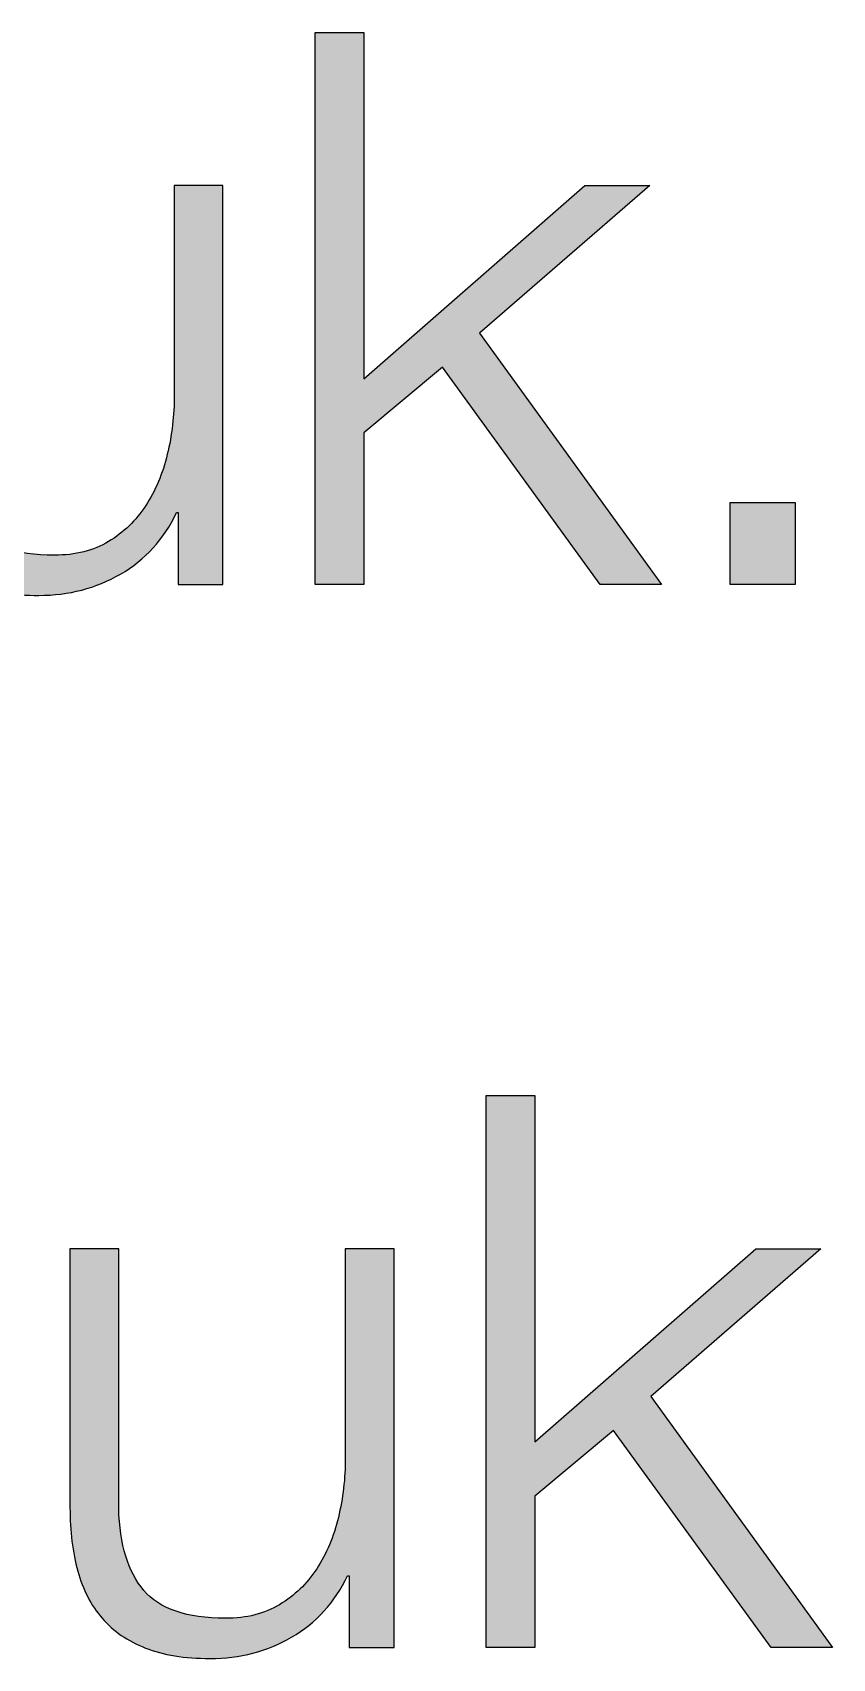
# Paper-space layout 'A0mask (portrait)' of a CAD drawing. Extents: x 0 to 810, y 0 to 1153.
# Drawn here: x 695.54 to 699.55, y 43.87 to 52.03 of the extents above; entities that cross this region are included whole.
import ezdxf
from ezdxf.enums import TextEntityAlignment as Align

# ---------------------------------------------------------------- set-up
doc = ezdxf.new("R2010")
doc.units = 0
doc.layers.get('0').update_dxf_attribs({"linetype": 'CONTINUOUS'})
doc.layers.get('Defpoints').update_dxf_attribs({"linetype": 'CONTINUOUS'})
doc.layers.add('JPP_Mask', color=7, linetype='CONTINUOUS')
doc.styles.add('JPP', font='arial.ttf')

# ---------------------------------------------------------------- blocks, each defined once
blk = doc.blocks.new('A0mask (portrait)')
at = {"true_color": 0x004a91}
for points in [[(697.5927, 50.3461), (698.3837, 49.2564), (698.6905, 49.2564), (697.7788, 50.5165), (698.6322, 51.2573), (698.3066, 51.2573), (697.1975, 50.2879), (697.1975, 52.0251), (696.9532, 52.0251), (696.9532, 49.2564), (697.1975, 49.2564), (697.1975, 50.0166)], [(699.3612, 49.6673), (699.0355, 49.6673), (699.0355, 49.2564), (699.3612, 49.2564)], [(698.4505, 45.0142), (699.2415, 43.9245), (699.5482, 43.9245), (698.6365, 45.1846), (699.49, 45.9254), (699.1643, 45.9254), (698.0552, 44.9559), (698.0552, 46.6932), (697.811, 46.6932), (697.811, 43.9245), (698.0552, 43.9245), (698.0552, 44.6847)]]:
    blk.add_hatch(color=154, dxfattribs=at).paths.add_polyline_path(points)
h = blk.add_hatch(color=154, dxfattribs=at)
edge = h.paths.add_edge_path()
edge.add_spline(control_points=[(696.4917, 49.2564), (696.4917, 49.2564), (696.4917, 49.7567), (696.4917, 50.2569)], knot_values=[19.49999, 19.49999, 19.49999, 19.49999, 19.99998, 19.99998, 19.99998, 19.99998], degree=3, periodic=0)
edge.add_spline(control_points=[(696.4917, 50.2569), (696.4917, 50.7571), (696.4917, 51.2573), (696.4917, 51.2573), (696.4917, 51.2573), (696.4917, 51.2573), (696.4917, 51.2573)], knot_values=[18.999023, 18.999023, 18.999023, 18.999023, 19.499013, 19.499013, 19.499013, 19.49999, 19.49999, 19.49999, 19.49999], degree=3, periodic=0)
edge.add_spline(control_points=[(696.4812, 51.2573), (696.4779, 51.2573), (696.4738, 51.2573), (696.4692, 51.2573)], knot_values=[18.812504, 18.812504, 18.812504, 18.812504, 18.875002, 18.875002, 18.875002, 18.875002], degree=3, periodic=0)
edge.add_spline(control_points=[(696.4692, 51.2573), (696.4645, 51.2573), (696.4593, 51.2573), (696.4536, 51.2573)], knot_values=[18.750005, 18.750005, 18.750005, 18.750005, 18.812504, 18.812504, 18.812504, 18.812504], degree=3, periodic=0)
edge.add_spline(control_points=[(696.4536, 51.2573), (696.4421, 51.2573), (696.4287, 51.2573), (696.4144, 51.2573)], knot_values=[18.625007, 18.625007, 18.625007, 18.625007, 18.750005, 18.750005, 18.750005, 18.750005], degree=3, periodic=0)
edge.add_spline(control_points=[(696.4144, 51.2573), (696.4001, 51.2573), (696.3849, 51.2573), (696.3696, 51.2573)], knot_values=[18.50001, 18.50001, 18.50001, 18.50001, 18.625007, 18.625007, 18.625007, 18.625007], degree=3, periodic=0)
edge.add_spline(control_points=[(696.3696, 51.2573), (696.3391, 51.2573), (696.3085, 51.2573), (696.2856, 51.2573)], knot_values=[18.250015, 18.250015, 18.250015, 18.250015, 18.50001, 18.50001, 18.50001, 18.50001], degree=3, periodic=0)
edge.add_spline(control_points=[(696.2856, 51.2573), (696.2627, 51.2573), (696.2475, 51.2573), (696.2475, 51.2573), (696.2475, 51.2573), (696.2475, 51.2573), (696.2475, 51.2573)], knot_values=[17.999532, 17.999532, 17.999532, 17.999532, 18.249547, 18.249547, 18.249547, 18.250015, 18.250015, 18.250015, 18.250015], degree=3, periodic=0)
edge.add_spline(control_points=[(696.2475, 51.2455), (696.2475, 51.2417), (696.2475, 51.2369), (696.2475, 51.2313)], knot_values=[17.906272, 17.906272, 17.906272, 17.906272, 17.937521, 17.937521, 17.937521, 17.937521], degree=3, periodic=0)
edge.add_spline(control_points=[(696.2475, 51.2313), (696.2475, 51.2257), (696.2475, 51.2193), (696.2475, 51.2122)], knot_values=[17.875022, 17.875022, 17.875022, 17.875022, 17.906272, 17.906272, 17.906272, 17.906272], degree=3, periodic=0)
edge.add_spline(control_points=[(696.2475, 51.2122), (696.2475, 51.1978), (696.2475, 51.1803), (696.2475, 51.1603)], knot_values=[17.812524, 17.812524, 17.812524, 17.812524, 17.875022, 17.875022, 17.875022, 17.875022], degree=3, periodic=0)
edge.add_spline(control_points=[(696.2475, 51.1603), (696.2475, 51.1403), (696.2475, 51.1178), (696.2475, 51.0931)], knot_values=[17.750025, 17.750025, 17.750025, 17.750025, 17.812524, 17.812524, 17.812524, 17.812524], degree=3, periodic=0)
edge.add_spline(control_points=[(696.2475, 51.0931), (696.2475, 51.0439), (696.2475, 50.9864), (696.2475, 50.9248)], knot_values=[17.625028, 17.625028, 17.625028, 17.625028, 17.750025, 17.750025, 17.750025, 17.750025], degree=3, periodic=0)
edge.add_spline(control_points=[(696.2475, 50.9248), (696.2475, 50.8633), (696.2475, 50.7976), (696.2475, 50.7319)], knot_values=[17.50003, 17.50003, 17.50003, 17.50003, 17.625028, 17.625028, 17.625028, 17.625028], degree=3, periodic=0)
edge.add_spline(control_points=[(696.2475, 50.7319), (696.2475, 50.6006), (696.2475, 50.4692), (696.2475, 50.3707)], knot_values=[17.250035, 17.250035, 17.250035, 17.250035, 17.50003, 17.50003, 17.50003, 17.50003], degree=3, periodic=0)
edge.add_spline(control_points=[(696.2475, 50.3707), (696.2475, 50.2721), (696.2475, 50.2064), (696.2475, 50.2064), (696.2475, 50.1056), (696.2356, 50.0067), (696.2124, 49.9096)], knot_values=[16, 16, 16, 16, 16.250035, 16.250035, 16.250035, 17.250035, 17.250035, 17.250035, 17.250035], degree=3, periodic=0)
edge.add_spline(control_points=[(696.2124, 49.9096), (696.1892, 49.8131), (696.1528, 49.7269), (696.104, 49.6521)], knot_values=[15, 15, 15, 15, 16, 16, 16, 16], degree=3, periodic=0)
edge.add_spline(control_points=[(696.104, 49.6521), (696.0548, 49.5769), (695.9928, 49.5168), (695.9175, 49.4718)], knot_values=[14, 14, 14, 14, 15, 15, 15, 15], degree=3, periodic=0)
edge.add_spline(control_points=[(695.9175, 49.4718), (695.8427, 49.4263), (695.7523, 49.4036), (695.6463, 49.4036)], knot_values=[13, 13, 13, 13, 14, 14, 14, 14], degree=3, periodic=0)
edge.add_spline(control_points=[(695.6463, 49.4036), (695.4522, 49.4036), (695.3159, 49.4505), (695.2373, 49.5433)], knot_values=[12, 12, 12, 12, 13, 13, 13, 13], degree=3, periodic=0)
edge.add_spline(control_points=[(695.2373, 49.5433), (695.1583, 49.6365), (695.1161, 49.7733), (695.1109, 49.9546)], knot_values=[11, 11, 11, 11, 12, 12, 12, 12], degree=3, periodic=0)
edge.add_spline(control_points=[(695.1109, 49.9546), (695.1109, 49.9546), (695.1109, 51.2573), (695.1109, 51.2573), (695.1109, 51.2573), (695.0499, 51.2573), (694.9888, 51.2573)], knot_values=[9.5, 9.5, 9.5, 9.5, 10.5, 10.5, 10.5, 11, 11, 11, 11], degree=3, periodic=0)
edge.add_spline(control_points=[(694.9888, 51.2573), (694.9277, 51.2573), (694.8667, 51.2573), (694.8667, 51.2573), (694.8667, 51.2573), (694.8667, 50.9326), (694.8667, 50.6078)], knot_values=[8.5, 8.5, 8.5, 8.5, 9, 9, 9, 9.5, 9.5, 9.5, 9.5], degree=3, periodic=0)
edge.add_spline(control_points=[(694.8667, 50.6078), (694.8667, 50.2831), (694.8667, 49.9584), (694.8667, 49.9584), (694.8667, 49.8391), (694.8799, 49.7336), (694.9055, 49.6403)], knot_values=[7, 7, 7, 7, 7.5, 7.5, 7.5, 8.5, 8.5, 8.5, 8.5], degree=3, periodic=0)
edge.add_spline(control_points=[(694.9055, 49.6403), (694.9315, 49.547), (694.9722, 49.4685), (695.0276, 49.4036)], knot_values=[6, 6, 6, 6, 7, 7, 7, 7], degree=3, periodic=0)
edge.add_spline(control_points=[(695.0276, 49.4036), (695.0835, 49.3392), (695.1559, 49.2895), (695.2449, 49.2545), (695.3339, 49.2195), (695.4418, 49.202), (695.5687, 49.202)], knot_values=[4, 4, 4, 4, 5, 5, 5, 6, 6, 6, 6], degree=3, periodic=0)
edge.add_spline(control_points=[(695.5687, 49.202), (695.7187, 49.202), (695.8551, 49.2375), (695.9777, 49.3089)], knot_values=[3, 3, 3, 3, 4, 4, 4, 4], degree=3, periodic=0)
edge.add_spline(control_points=[(695.9777, 49.3089), (696.1007, 49.38), (696.1944, 49.4827), (696.2588, 49.6171)], knot_values=[2, 2, 2, 2, 3, 3, 3, 3], degree=3, periodic=0)
edge.add_spline(control_points=[(696.2669, 49.6171), (696.2669, 49.6171), (696.2669, 49.5269), (696.2669, 49.4368)], knot_values=[0.5, 0.5, 0.5, 0.5, 1, 1, 1, 1], degree=3, periodic=0)
edge.add_spline(control_points=[(696.2669, 49.4368), (696.2669, 49.3466), (696.2669, 49.2564), (696.2669, 49.2564), (696.2669, 49.2564), (696.2809, 49.2564), (696.302, 49.2564)], knot_values=[20.749965, 20.749965, 20.749965, 20.749965, 21.249965, 21.249965, 21.249965, 21.5, 21.5, 21.5, 21.5], degree=3, periodic=0)
edge.add_spline(control_points=[(696.302, 49.2564), (696.3231, 49.2564), (696.3512, 49.2564), (696.3793, 49.2564)], knot_values=[20.49997, 20.49997, 20.49997, 20.49997, 20.749965, 20.749965, 20.749965, 20.749965], degree=3, periodic=0)
edge.add_spline(control_points=[(696.3793, 49.2564), (696.3934, 49.2564), (696.4074, 49.2564), (696.4206, 49.2564)], knot_values=[20.374972, 20.374972, 20.374972, 20.374972, 20.49997, 20.49997, 20.49997, 20.49997], degree=3, periodic=0)
edge.add_spline(control_points=[(696.4206, 49.2564), (696.4338, 49.2564), (696.4461, 49.2564), (696.4566, 49.2564)], knot_values=[20.249975, 20.249975, 20.249975, 20.249975, 20.374972, 20.374972, 20.374972, 20.374972], degree=3, periodic=0)
edge.add_spline(control_points=[(696.471, 49.2564), (696.4753, 49.2564), (696.479, 49.2564), (696.4821, 49.2564)], knot_values=[20.124977, 20.124977, 20.124977, 20.124977, 20.187476, 20.187476, 20.187476, 20.187476], degree=3, periodic=0)
edge.add_spline(control_points=[(696.4917, 49.2564), (696.4917, 49.2564), (696.4917, 49.2564), (696.4917, 49.2564), (696.4917, 49.2564), (696.4917, 49.2564), (696.4917, 49.2564)], knot_values=[19.99998, 19.99998, 19.99998, 19.99998, 20, 20, 20, 20.001445, 20.001445, 20.001445, 20.001445], degree=3, periodic=0)
h = blk.add_hatch(color=154, dxfattribs=at)
edge = h.paths.add_edge_path()
edge.add_spline(control_points=[(697.3494, 43.9245), (697.3494, 43.9245), (697.3494, 44.4248), (697.3494, 44.925)], knot_values=[19.49999, 19.49999, 19.49999, 19.49999, 19.99998, 19.99998, 19.99998, 19.99998], degree=3, periodic=0)
edge.add_spline(control_points=[(697.3494, 44.925), (697.3494, 45.4252), (697.3494, 45.9254), (697.3494, 45.9254), (697.3494, 45.9254), (697.3494, 45.9254), (697.3494, 45.9254)], knot_values=[18.999023, 18.999023, 18.999023, 18.999023, 19.499013, 19.499013, 19.499013, 19.49999, 19.49999, 19.49999, 19.49999], degree=3, periodic=0)
edge.add_spline(control_points=[(697.3389, 45.9254), (697.3356, 45.9254), (697.3316, 45.9254), (697.3269, 45.9254)], knot_values=[18.812504, 18.812504, 18.812504, 18.812504, 18.875002, 18.875002, 18.875002, 18.875002], degree=3, periodic=0)
edge.add_spline(control_points=[(697.3269, 45.9254), (697.3223, 45.9254), (697.317, 45.9254), (697.3113, 45.9254)], knot_values=[18.750005, 18.750005, 18.750005, 18.750005, 18.812504, 18.812504, 18.812504, 18.812504], degree=3, periodic=0)
edge.add_spline(control_points=[(697.3113, 45.9254), (697.2998, 45.9254), (697.2865, 45.9254), (697.2722, 45.9254)], knot_values=[18.625007, 18.625007, 18.625007, 18.625007, 18.750005, 18.750005, 18.750005, 18.750005], degree=3, periodic=0)
edge.add_spline(control_points=[(697.2722, 45.9254), (697.2579, 45.9254), (697.2426, 45.9254), (697.2273, 45.9254)], knot_values=[18.50001, 18.50001, 18.50001, 18.50001, 18.625007, 18.625007, 18.625007, 18.625007], degree=3, periodic=0)
edge.add_spline(control_points=[(697.2273, 45.9254), (697.1968, 45.9254), (697.1663, 45.9254), (697.1434, 45.9254)], knot_values=[18.250015, 18.250015, 18.250015, 18.250015, 18.50001, 18.50001, 18.50001, 18.50001], degree=3, periodic=0)
edge.add_spline(control_points=[(697.1434, 45.9254), (697.1205, 45.9254), (697.1052, 45.9254), (697.1052, 45.9254), (697.1052, 45.9254), (697.1052, 45.9254), (697.1052, 45.9254)], knot_values=[17.999532, 17.999532, 17.999532, 17.999532, 18.249547, 18.249547, 18.249547, 18.250015, 18.250015, 18.250015, 18.250015], degree=3, periodic=0)
edge.add_spline(control_points=[(697.1052, 45.9136), (697.1052, 45.9097), (697.1052, 45.905), (697.1052, 45.8994)], knot_values=[17.906272, 17.906272, 17.906272, 17.906272, 17.937521, 17.937521, 17.937521, 17.937521], degree=3, periodic=0)
edge.add_spline(control_points=[(697.1052, 45.8994), (697.1052, 45.8938), (697.1052, 45.8874), (697.1052, 45.8802)], knot_values=[17.875022, 17.875022, 17.875022, 17.875022, 17.906272, 17.906272, 17.906272, 17.906272], degree=3, periodic=0)
edge.add_spline(control_points=[(697.1052, 45.8802), (697.1052, 45.8659), (697.1052, 45.8484), (697.1052, 45.8284)], knot_values=[17.812524, 17.812524, 17.812524, 17.812524, 17.875022, 17.875022, 17.875022, 17.875022], degree=3, periodic=0)
edge.add_spline(control_points=[(697.1052, 45.8284), (697.1052, 45.8084), (697.1052, 45.7858), (697.1052, 45.7612)], knot_values=[17.750025, 17.750025, 17.750025, 17.750025, 17.812524, 17.812524, 17.812524, 17.812524], degree=3, periodic=0)
edge.add_spline(control_points=[(697.1052, 45.7612), (697.1052, 45.712), (697.1052, 45.6545), (697.1052, 45.5929)], knot_values=[17.625028, 17.625028, 17.625028, 17.625028, 17.750025, 17.750025, 17.750025, 17.750025], degree=3, periodic=0)
edge.add_spline(control_points=[(697.1052, 45.5929), (697.1052, 45.5314), (697.1052, 45.4657), (697.1052, 45.4)], knot_values=[17.50003, 17.50003, 17.50003, 17.50003, 17.625028, 17.625028, 17.625028, 17.625028], degree=3, periodic=0)
edge.add_spline(control_points=[(697.1052, 45.4), (697.1052, 45.2686), (697.1052, 45.1373), (697.1052, 45.0388)], knot_values=[17.250035, 17.250035, 17.250035, 17.250035, 17.50003, 17.50003, 17.50003, 17.50003], degree=3, periodic=0)
edge.add_spline(control_points=[(697.1052, 45.0388), (697.1052, 44.9402), (697.1052, 44.8745), (697.1052, 44.8745), (697.1052, 44.7737), (697.0934, 44.6748), (697.0702, 44.5777)], knot_values=[16, 16, 16, 16, 16.250035, 16.250035, 16.250035, 17.250035, 17.250035, 17.250035, 17.250035], degree=3, periodic=0)
edge.add_spline(control_points=[(697.0702, 44.5777), (697.047, 44.4812), (697.0105, 44.395), (696.9618, 44.3202)], knot_values=[15, 15, 15, 15, 16, 16, 16, 16], degree=3, periodic=0)
edge.add_spline(control_points=[(696.9618, 44.3202), (696.9125, 44.245), (696.8505, 44.1848), (696.7753, 44.1399)], knot_values=[14, 14, 14, 14, 15, 15, 15, 15], degree=3, periodic=0)
edge.add_spline(control_points=[(696.7753, 44.1399), (696.7005, 44.0944), (696.6101, 44.0717), (696.504, 44.0717)], knot_values=[13, 13, 13, 13, 14, 14, 14, 14], degree=3, periodic=0)
edge.add_spline(control_points=[(696.504, 44.0717), (696.3099, 44.0717), (696.1736, 44.1186), (696.095, 44.2114)], knot_values=[12, 12, 12, 12, 13, 13, 13, 13], degree=3, periodic=0)
edge.add_spline(control_points=[(696.095, 44.2114), (696.016, 44.3046), (695.9739, 44.4414), (695.9687, 44.6227)], knot_values=[11, 11, 11, 11, 12, 12, 12, 12], degree=3, periodic=0)
edge.add_spline(control_points=[(695.9687, 44.6227), (695.9687, 44.6227), (695.9687, 45.9254), (695.9687, 45.9254), (695.9687, 45.9254), (695.9076, 45.9254), (695.8465, 45.9254)], knot_values=[9.5, 9.5, 9.5, 9.5, 10.5, 10.5, 10.5, 11, 11, 11, 11], degree=3, periodic=0)
edge.add_spline(control_points=[(695.8465, 45.9254), (695.7855, 45.9254), (695.7244, 45.9254), (695.7244, 45.9254), (695.7244, 45.9254), (695.7244, 45.6007), (695.7244, 45.2759)], knot_values=[8.5, 8.5, 8.5, 8.5, 9, 9, 9, 9.5, 9.5, 9.5, 9.5], degree=3, periodic=0)
edge.add_spline(control_points=[(695.7244, 45.2759), (695.7244, 44.9512), (695.7244, 44.6265), (695.7244, 44.6265), (695.7244, 44.5072), (695.7377, 44.4016), (695.7632, 44.3084)], knot_values=[7, 7, 7, 7, 7.5, 7.5, 7.5, 8.5, 8.5, 8.5, 8.5], degree=3, periodic=0)
edge.add_spline(control_points=[(695.7632, 44.3084), (695.7893, 44.2151), (695.83, 44.1366), (695.8853, 44.0717)], knot_values=[6, 6, 6, 6, 7, 7, 7, 7], degree=3, periodic=0)
edge.add_spline(control_points=[(695.8853, 44.0717), (695.9412, 44.0073), (696.0136, 43.9576), (696.1026, 43.9226), (696.1916, 43.8876), (696.2995, 43.8701), (696.4264, 43.8701)], knot_values=[4, 4, 4, 4, 5, 5, 5, 6, 6, 6, 6], degree=3, periodic=0)
edge.add_spline(control_points=[(696.4264, 43.8701), (696.5764, 43.8701), (696.7128, 43.9056), (696.8354, 43.977)], knot_values=[3, 3, 3, 3, 4, 4, 4, 4], degree=3, periodic=0)
edge.add_spline(control_points=[(696.8354, 43.977), (696.9584, 44.048), (697.0522, 44.1508), (697.1166, 44.2852)], knot_values=[2, 2, 2, 2, 3, 3, 3, 3], degree=3, periodic=0)
edge.add_spline(control_points=[(697.1246, 44.2852), (697.1246, 44.2852), (697.1246, 44.195), (697.1246, 44.1048)], knot_values=[0.5, 0.5, 0.5, 0.5, 1, 1, 1, 1], degree=3, periodic=0)
edge.add_spline(control_points=[(697.1246, 44.1048), (697.1246, 44.0147), (697.1246, 43.9245), (697.1246, 43.9245), (697.1246, 43.9245), (697.1387, 43.9245), (697.1597, 43.9245)], knot_values=[20.749965, 20.749965, 20.749965, 20.749965, 21.249965, 21.249965, 21.249965, 21.5, 21.5, 21.5, 21.5], degree=3, periodic=0)
edge.add_spline(control_points=[(697.1597, 43.9245), (697.1808, 43.9245), (697.2089, 43.9245), (697.237, 43.9245)], knot_values=[20.49997, 20.49997, 20.49997, 20.49997, 20.749965, 20.749965, 20.749965, 20.749965], degree=3, periodic=0)
edge.add_spline(control_points=[(697.237, 43.9245), (697.2511, 43.9245), (697.2651, 43.9245), (697.2783, 43.9245)], knot_values=[20.374972, 20.374972, 20.374972, 20.374972, 20.49997, 20.49997, 20.49997, 20.49997], degree=3, periodic=0)
edge.add_spline(control_points=[(697.2783, 43.9245), (697.2915, 43.9245), (697.3038, 43.9245), (697.3143, 43.9245)], knot_values=[20.249975, 20.249975, 20.249975, 20.249975, 20.374972, 20.374972, 20.374972, 20.374972], degree=3, periodic=0)
edge.add_spline(control_points=[(697.3287, 43.9245), (697.333, 43.9245), (697.3367, 43.9245), (697.3398, 43.9245)], knot_values=[20.124977, 20.124977, 20.124977, 20.124977, 20.187476, 20.187476, 20.187476, 20.187476], degree=3, periodic=0)
edge.add_spline(control_points=[(697.3494, 43.9245), (697.3494, 43.9245), (697.3494, 43.9245), (697.3494, 43.9245), (697.3494, 43.9245), (697.3494, 43.9245), (697.3494, 43.9245)], knot_values=[19.99998, 19.99998, 19.99998, 19.99998, 20, 20, 20, 20.001445, 20.001445, 20.001445, 20.001445], degree=3, periodic=0)
at = {"layer": 'Defpoints', "color": 154, "true_color": 0x004a91}
for points in [[(697.1975, 52.0251), (697.1975, 50.2879), (698.3066, 51.2573), (698.6322, 51.2573), (697.7788, 50.5165), (698.6905, 49.2564), (698.3837, 49.2564), (697.5927, 50.3461), (697.1975, 50.0166), (697.1975, 49.2564), (696.9532, 49.2564), (696.9532, 52.0251), (697.1975, 52.0251)], [(699.0355, 49.6673), (699.3612, 49.6673), (699.3612, 49.2564), (699.0355, 49.2564), (699.0355, 49.6673)], [(698.0552, 46.6932), (698.0552, 44.9559), (699.1643, 45.9254), (699.49, 45.9254), (698.6365, 45.1846), (699.5482, 43.9245), (699.2415, 43.9245), (698.4505, 45.0142), (698.0552, 44.6847), (698.0552, 43.9245), (697.811, 43.9245), (697.811, 46.6932), (698.0552, 46.6932)]]:
    blk.add_lwpolyline(points, dxfattribs=at)
for points in [[(696.2669, 49.2564), (696.2669, 49.2564), (696.2669, 49.6171), (696.2669, 49.6171), (696.2669, 49.6171), (696.2588, 49.6171), (696.2588, 49.6171), (696.1944, 49.4827), (696.1007, 49.38), (695.9777, 49.3089), (695.8551, 49.2375), (695.7187, 49.202), (695.5687, 49.202), (695.4418, 49.202), (695.3339, 49.2195), (695.2449, 49.2545), (695.1559, 49.2895), (695.0835, 49.3392), (695.0276, 49.4036), (694.9722, 49.4685), (694.9315, 49.547), (694.9055, 49.6403), (694.8799, 49.7336), (694.8667, 49.8391), (694.8667, 49.9584), (694.8667, 49.9584), (694.8667, 51.2573), (694.8667, 51.2573), (694.8667, 51.2573), (695.1109, 51.2573), (695.1109, 51.2573), (695.1109, 51.2573), (695.1109, 49.9546), (695.1109, 49.9546), (695.1161, 49.7733), (695.1583, 49.6365), (695.2373, 49.5433), (695.3159, 49.4505), (695.4522, 49.4036), (695.6463, 49.4036), (695.7523, 49.4036), (695.8427, 49.4263), (695.9175, 49.4718), (695.9928, 49.5168), (696.0548, 49.5769), (696.104, 49.6521), (696.1528, 49.7269), (696.1892, 49.8131), (696.2124, 49.9096), (696.2356, 50.0067), (696.2475, 50.1056), (696.2475, 50.2064), (696.2475, 50.2064), (696.2475, 51.2573), (696.2475, 51.2573), (696.2475, 51.2573), (696.4917, 51.2573), (696.4917, 51.2573), (696.4917, 51.2573), (696.4917, 49.2564), (696.4917, 49.2564), (696.4917, 49.2564), (696.2669, 49.2564), (696.2669, 49.2564)], [(697.1246, 43.9245), (697.1246, 43.9245), (697.1246, 44.2852), (697.1246, 44.2852), (697.1246, 44.2852), (697.1166, 44.2852), (697.1166, 44.2852), (697.0522, 44.1508), (696.9584, 44.048), (696.8354, 43.977), (696.7128, 43.9056), (696.5764, 43.8701), (696.4264, 43.8701), (696.2995, 43.8701), (696.1916, 43.8876), (696.1026, 43.9226), (696.0136, 43.9576), (695.9412, 44.0073), (695.8853, 44.0717), (695.83, 44.1366), (695.7893, 44.2151), (695.7632, 44.3084), (695.7377, 44.4016), (695.7244, 44.5072), (695.7244, 44.6265), (695.7244, 44.6265), (695.7244, 45.9254), (695.7244, 45.9254), (695.7244, 45.9254), (695.9687, 45.9254), (695.9687, 45.9254), (695.9687, 45.9254), (695.9687, 44.6227), (695.9687, 44.6227), (695.9739, 44.4414), (696.016, 44.3046), (696.095, 44.2114), (696.1736, 44.1186), (696.3099, 44.0717), (696.504, 44.0717), (696.6101, 44.0717), (696.7005, 44.0944), (696.7753, 44.1399), (696.8505, 44.1848), (696.9125, 44.245), (696.9618, 44.3202), (697.0105, 44.395), (697.047, 44.4812), (697.0702, 44.5777), (697.0934, 44.6748), (697.1052, 44.7737), (697.1052, 44.8745), (697.1052, 44.8745), (697.1052, 45.9254), (697.1052, 45.9254), (697.1052, 45.9254), (697.3494, 45.9254), (697.3494, 45.9254), (697.3494, 45.9254), (697.3494, 43.9245), (697.3494, 43.9245), (697.3494, 43.9245), (697.1246, 43.9245), (697.1246, 43.9245)]]:
    blk.add_open_spline(points, degree=3, knots=[0, 0, 0, 0, 1, 1, 1, 2, 2, 2, 3, 3, 3, 4, 4, 4, 5, 5, 5, 6, 6, 6, 7, 7, 7, 8, 8, 8, 9, 9, 9, 10, 10, 10, 11, 11, 11, 12, 12, 12, 13, 13, 13, 14, 14, 14, 15, 15, 15, 16, 16, 16, 17, 17, 17, 18, 18, 18, 19, 19, 19, 20, 20, 20, 21, 21, 21, 21], dxfattribs=at)
at = {"color": 7, "style": 'JPP'}
for tag, p in [('Client', (743, 115)), ('Project1', (743, 90)), ('Project2', (743, 82.5)), ('Project3', (743, 75)), ('Title1', (743, 57.5)), ('Title2', (743, 50)), ('Title3', (743, 42.5)), ('Status', (635, 7.5))]:
    blk.add_attdef(tag, text='', height=3.5, dxfattribs=at).set_placement(p, align=Align.MIDDLE_LEFT)
at = {"color": 2, "style": 'JPP'}
for tag, p in [('Scale', (662.5, 25)), ('Checked', (752.5, 25)), ('Drawn', (707.5, 25)), ('Date', (797.5, 25))]:
    blk.add_attdef(tag, text='', height=2, dxfattribs=at).set_placement(p, align=Align.MIDDLE_CENTER)
at = {"color": 6, "style": 'JPP'}
for tag, p in [('Ref', (725, 7.5)), ('DrgNo.', (767, 7.5))]:
    blk.add_attdef(tag, text='', height=4, dxfattribs=at).set_placement(p, align=Align.MIDDLE_LEFT)
blk.add_attdef('Rev', text='', height=4, dxfattribs=at).set_placement((801.2747, 7.5), align=Align.MIDDLE_CENTER)

psp = doc.layouts.new('A0mask (portrait)')

# ---------------------------------------------------------------- block references
at = {"layer": 'JPP_Mask'}
psp.add_blockref('A0mask (portrait)', (0, 0), dxfattribs=at)

doc.saveas('drawing.dxf')
